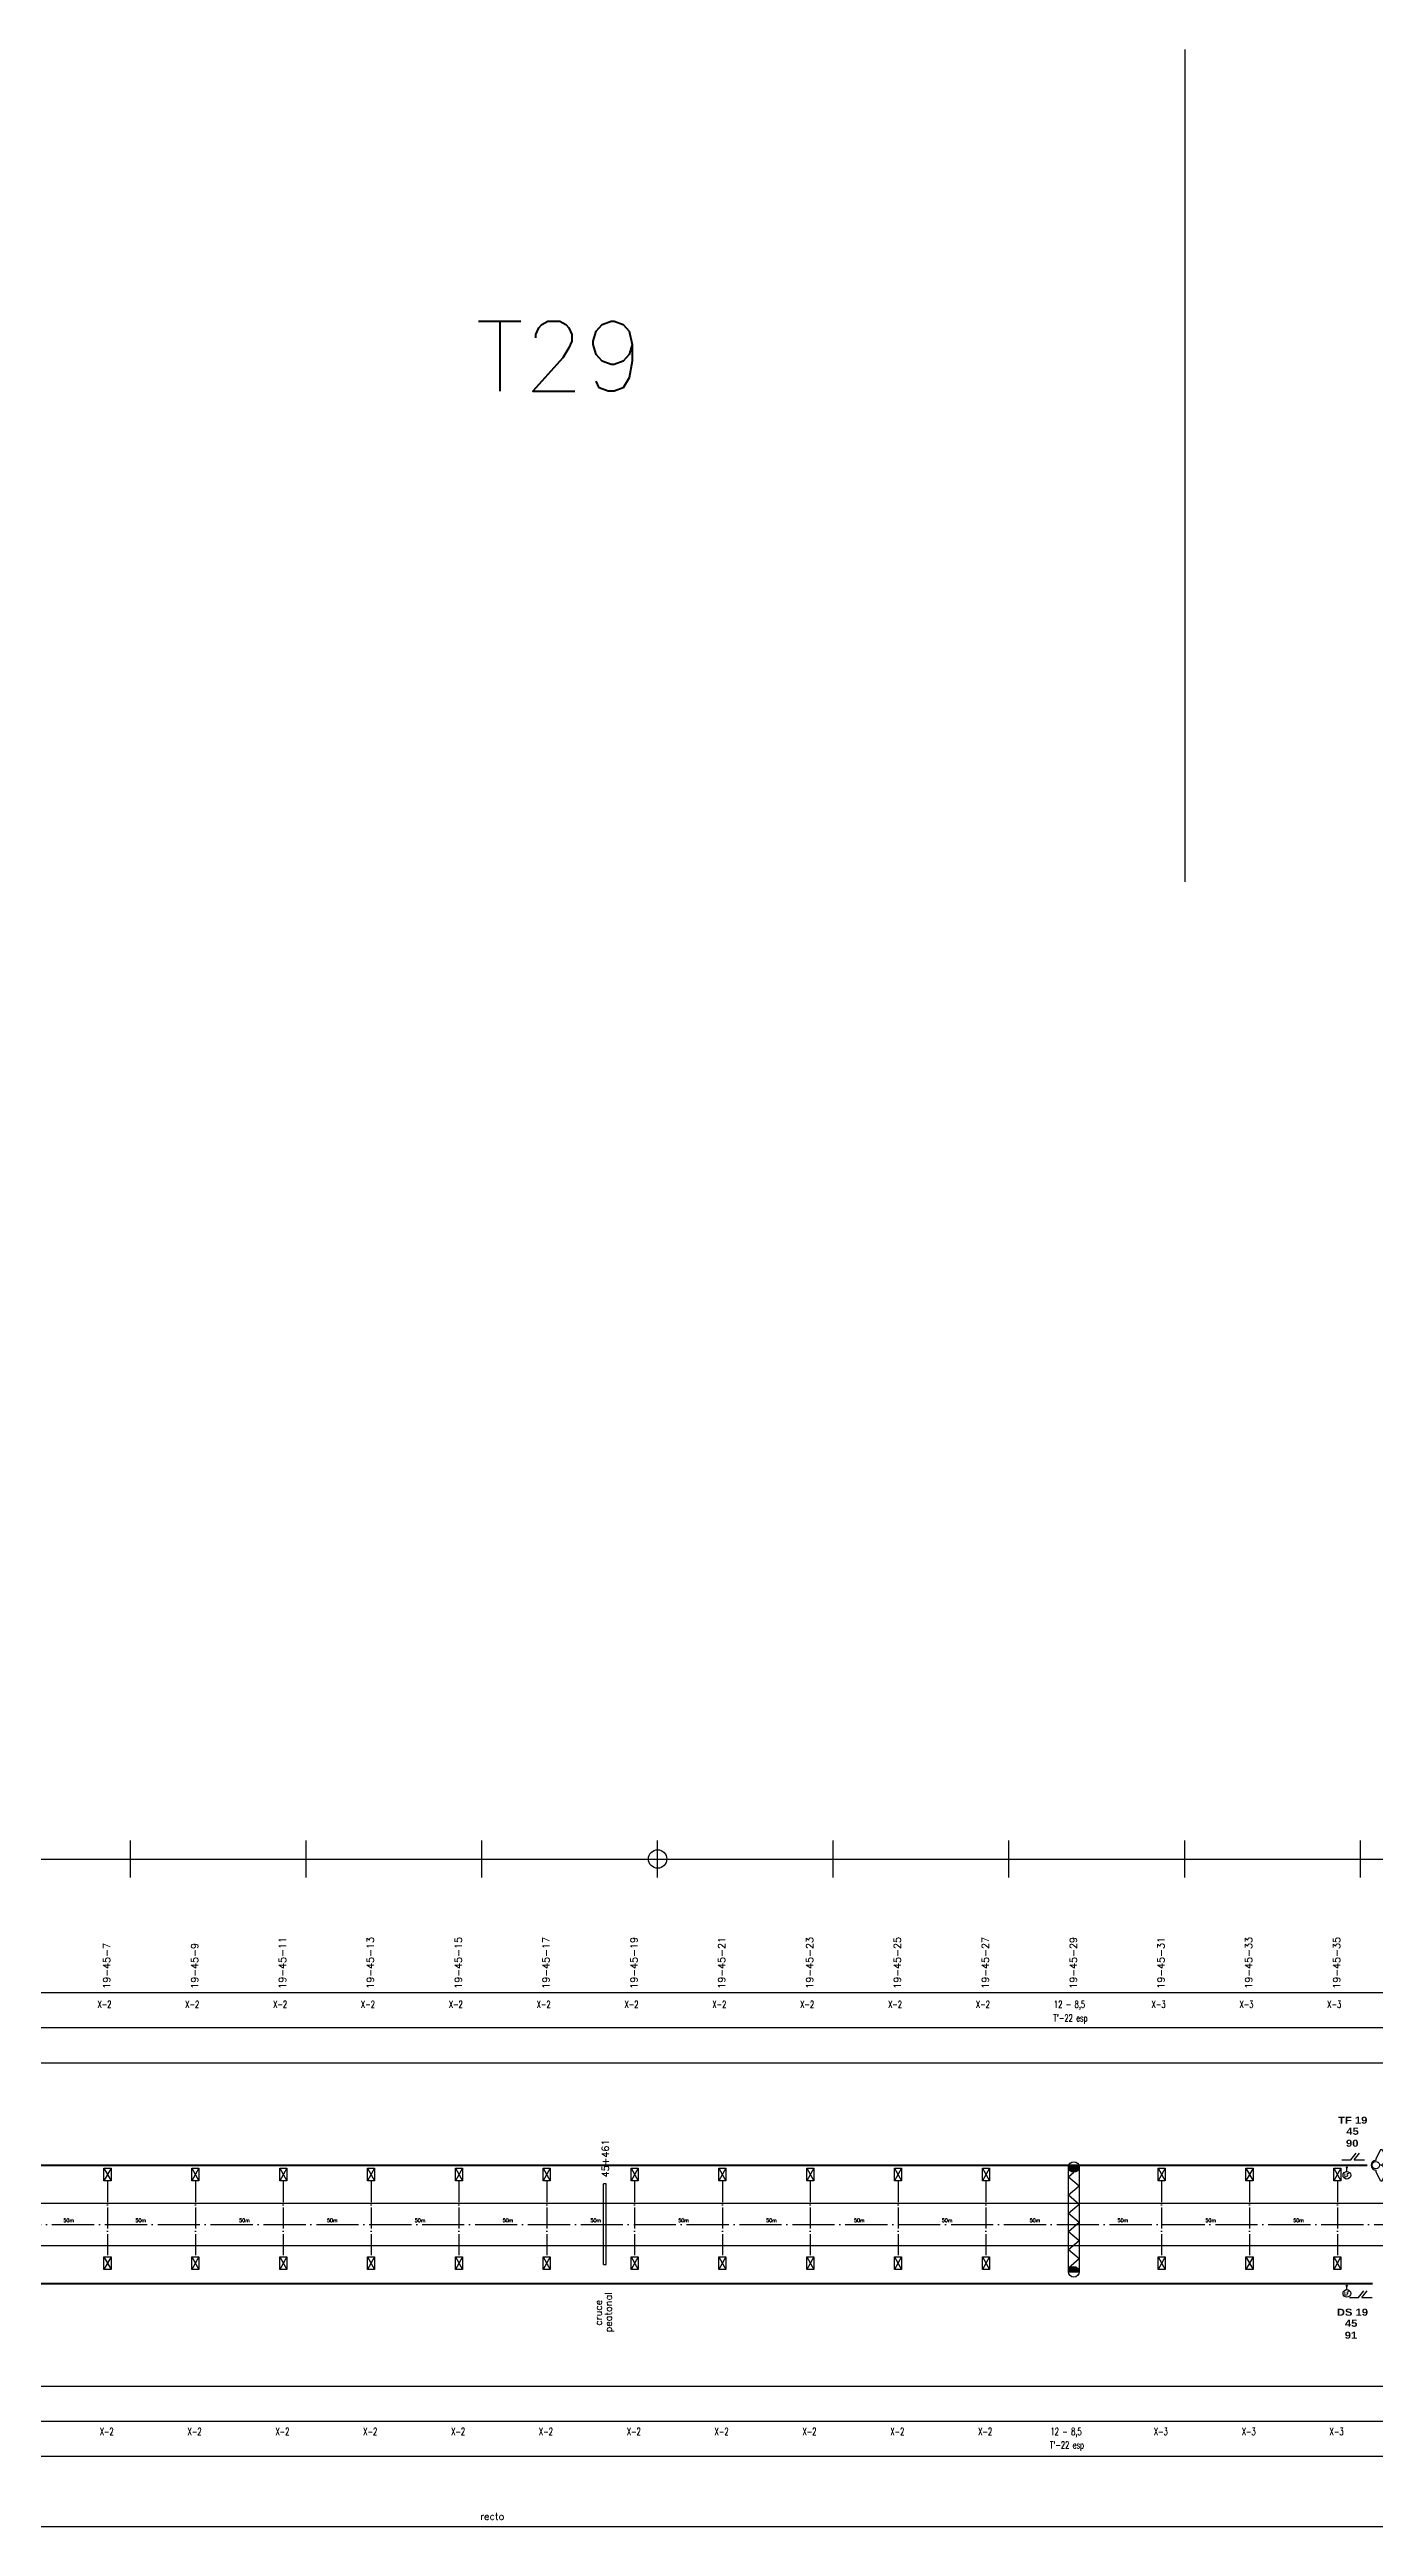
# Model space of a CAD drawing. Header units: millimetres. Extents: x 63 to 27368, y 135 to 1565.
# Drawn here: x 19722 to 20476, y 155 to 1565 of the extents above; entities that cross this region are included whole.
import ezdxf

# ---------------------------------------------------------------- set-up
doc = ezdxf.new("R2010")
doc.units = ezdxf.units.MM
doc.linetypes.add('ACAD_ISO04W100', pattern=[30, 24, -3, 0, -3])
for name, color, linetype in [('CARTELES', 7, 'Continuous'), ('catenaria via ascendente', 7, 'Continuous'), ('catenaria vía descendente', 7, 'Continuous'), ('Descargadores', 30, 'Continuous'), ('Eje de entrevías', 254, 'Continuous'), ('ESQUEMA', 7, 'Continuous'), ('LDF', 5, 'Continuous'), ('LDS', 1, 'Continuous'), ('longitud vano', 7, 'Continuous'), ('Nº de poste', 6, 'Continuous'), ('progresivas', 4, 'Continuous'), ('retención LDF-LDS', 6, 'Continuous'), ('Seccionamiento', 20, 'Continuous'), ('TEXTOS', 3, 'Continuous')]:
    doc.layers.add(name, color=color, linetype=linetype)
doc.styles.add('ROMANS', font='romans.shx', dxfattribs={"width": 0.7})
doc.styles.add('STYLE1', font='romans.shx')
doc.styles.add('TEXTO_SELLO', font='')
doc.styles.get('TEXTO_SELLO').set_extended_font_data('Arial Black', bold=True)

# ---------------------------------------------------------------- blocks, each defined once
blk = doc.blocks.new('Retención LDF')
at = {"color": 5}
blk.add_circle((0, 0), 0.128, dxfattribs=at)
at = {"layer": 'retención LDF-LDS', "color": 5}
for p, q in [((-0.5, 9), (-3, 3.8)), ((-3, 2.8), (-3, 3.8)), ((1, 0), (-1, 0)), ((-0.5, 9), (0.5, 9)), ((0.5, 9), (3, 3.8)), ((3, 2.8), (3, 3.8)), ((-3, -3.8), (-3, -2.8)), ((-0.5, -9), (-3, -3.8)), ((-0.5, -9), (0.5, -9)), ((0.5, -9), (3, -3.8)), ((3, -3.8), (3, -2.8))]:
    blk.add_line(p, q, dxfattribs=at)
for centre in [(-3.1, 0), (3.1, 0)]:
    blk.add_circle(centre, 2.1, dxfattribs=at)
for centre, start, end in [((-3, 0), 90, 270), ((3, 0), 270, 90)]:
    blk.add_arc(centre, 2.79, start, end, dxfattribs=at)
blk = doc.blocks.new('Seccionador')
at = {"layer": 'Seccionamiento'}
for p, q in [((-5.1, 0), (0, 0)), ((0, 0), (3, 3.7)), ((1.9, 0), (4.9, 3.7)), ((1.9, 0), (7.7, 0))]:
    blk.add_line(p, q, dxfattribs=at)
blk = doc.blocks.new('Localizador falla')
at = {"color": 30}
blk.add_line((0, -2.2), (0, 0), dxfattribs=at)
at = {"layer": 'Descargadores', "color": 30}
for centre, radius in [((0, 0), 0.381), ((0, -4.4), 2.18)]:
    blk.add_circle(centre, radius, dxfattribs=at)
at = {"layer": 'ESQUEMA', "color": 7, "style": 'ROMANS', "width": 0.9}
blk.add_text('LF', height=2, dxfattribs=at).set_placement((-1.5, -5.4))

msp = doc.modelspace()

# ---------------------------------------------------------------- hatches: boundary and pattern name
for points in [[(20308.1, 359.7), (20302.1, 359.7, 1)], [(20308.1, 300), (20302.1, 300, -1)]]:
    msp.add_hatch(color=256).paths.add_polyline_path(points)

# ---------------------------------------------------------------- linework, layer by layer
for p, q in [((20368.2, 1565.1), (20368.2, 1091.2)), ((19768.2, 524.4), (19768.2, 545.6)), ((19868.2, 524.4), (19868.2, 545.6)), ((19968.2, 524.4), (19968.2, 545.6)), ((20068.2, 524.4), (20068.2, 545.6)), ((20168.2, 524.4), (20168.2, 545.6)), ((20268.2, 524.4), (20268.2, 545.6)), ((20368.2, 524.4), (20368.2, 545.6)), ((20468.2, 524.4), (20468.2, 545.6)), ((68.2, 535), (27368.2, 535)), ((68.2, 459), (27368.2, 459)), ((68.2, 439), (27368.2, 439)), ((68.2, 419), (27368.2, 419)), ((19753.1, 359), (19757.1, 351.7)), ((19757.1, 359), (19753.1, 351.7)), ((19803.1, 359), (19807.1, 351.7)), ((19807.1, 359), (19803.1, 351.7)), ((19853.1, 359), (19857.1, 351.7)), ((19857.1, 359), (19853.1, 351.7)), ((19903.1, 359), (19907.1, 351.7)), ((19907.1, 359), (19903.1, 351.7)), ((19953.1, 359), (19957.1, 351.7)), ((19957.1, 359), (19953.1, 351.7)), ((20003.1, 359), (20007.1, 351.7)), ((20007.1, 359), (20003.1, 351.7)), ((20053.1, 359), (20057.1, 351.7)), ((20057.1, 359), (20053.1, 351.7)), ((20103.1, 359), (20107.1, 351.7)), ((20107.1, 359), (20103.1, 351.7)), ((20153.1, 359), (20157.1, 351.7)), ((20157.1, 359), (20153.1, 351.7)), ((20203.1, 359), (20207.1, 351.7)), ((20207.1, 359), (20203.1, 351.7)), ((20253.1, 359), (20257.1, 351.7)), ((20257.1, 359), (20253.1, 351.7)), ((20302.1, 359.7), (20308.1, 359.7)), ((20302.1, 300), (20302.1, 359.7)), ((20302.1, 354.1), (20305.1, 356.7)), ((20302.1, 354.1), (20308.1, 348.9)), ((20308.1, 359.7), (20308.1, 300)), ((20308.1, 359.3), (20308.1, 359.3)), ((20353.1, 359), (20357.1, 351.7)), ((20357.1, 359), (20353.1, 351.7)), ((20403.1, 359), (20407.1, 351.7)), ((20407.1, 359), (20403.1, 351.7)), ((20453.1, 359), (20457.1, 351.7)), ((20457.1, 359), (20453.1, 351.7)), ((20037.4, 304.1), (20037.4, 350)), ((20038.9, 350), (20037.4, 350)), ((20038.9, 304.1), (20038.9, 350)), ((20302.1, 343.8), (20308.1, 348.9)), ((20302.1, 343.8), (20308.1, 338.6)), ((20302.1, 333.4), (20308.1, 338.6)), ((20302.1, 333.4), (20308.1, 328.2)), ((20302.1, 323), (20308.1, 328.2)), ((20302.1, 323), (20308.1, 317.8)), ((20302.1, 312.7), (20308.1, 317.8)), ((20302.1, 312.7), (20308.1, 307.5)), ((19753.1, 308.6), (19757.1, 301.3)), ((19757.1, 308.6), (19753.1, 301.3)), ((19803.1, 308.6), (19807.1, 301.3)), ((19807.1, 308.6), (19803.1, 301.3)), ((19853.1, 308.6), (19857.1, 301.3)), ((19857.1, 308.6), (19853.1, 301.3)), ((19903.1, 308.6), (19907.1, 301.3)), ((19907.1, 308.6), (19903.1, 301.3)), ((19953.1, 308.6), (19957.1, 301.3)), ((19957.1, 308.6), (19953.1, 301.3)), ((20003.1, 308.6), (20007.1, 301.3)), ((20007.1, 308.6), (20003.1, 301.3)), ((20037.4, 304.1), (20038.9, 304.1)), ((20053.1, 308.6), (20057.1, 301.3)), ((20057.1, 308.6), (20053.1, 301.3)), ((20103.1, 308.6), (20107.1, 301.3)), ((20107.1, 308.6), (20103.1, 301.3)), ((20153.1, 308.6), (20157.1, 301.3)), ((20157.1, 308.6), (20153.1, 301.3)), ((20203.1, 308.6), (20207.1, 301.3)), ((20207.1, 308.6), (20203.1, 301.3)), ((20253.1, 308.6), (20257.1, 301.3)), ((20257.1, 308.6), (20253.1, 301.3)), ((20302.1, 302.3), (20308.1, 307.5)), ((20302.1, 302.3), (20302.7, 301.8)), ((20302.1, 300), (20308.1, 300)), ((20353.1, 308.6), (20357.1, 301.3)), ((20357.1, 308.6), (20353.1, 301.3)), ((20403.1, 308.6), (20407.1, 301.3)), ((20407.1, 308.6), (20403.1, 301.3)), ((20453.1, 308.6), (20457.1, 301.3)), ((20457.1, 308.6), (20453.1, 301.3)), ((68.2, 235), (27368.2, 235)), ((68.2, 215), (27368.2, 215)), ((68.2, 195), (27368.2, 195)), ((12948.8, 155), (20944.3, 155))]:
    msp.add_line(p, q)
at = {"linetype": 'ACAD_ISO04W100', "ltscale": 0.5}
for p, q in [((19755.1, 351.7), (19755.1, 308.6)), ((19805.1, 351.7), (19805.1, 308.6)), ((19855.1, 351.7), (19855.1, 308.6)), ((19905.1, 351.7), (19905.1, 308.6)), ((19955.1, 351.7), (19955.1, 308.6)), ((20005.1, 351.7), (20005.1, 308.6)), ((20055.1, 351.7), (20055.1, 308.6)), ((20105.1, 351.7), (20105.1, 308.6)), ((20155.1, 351.7), (20155.1, 308.6)), ((20205.1, 351.7), (20205.1, 308.6)), ((20255.1, 351.7), (20255.1, 308.6)), ((20355.1, 351.7), (20355.1, 308.6)), ((20405.1, 351.7), (20405.1, 308.6)), ((20455.1, 351.7), (20455.1, 308.6))]:
    msp.add_line(p, q, dxfattribs=at)
for points in [[(19753.1, 359), (19757.1, 359), (19757.1, 351.7), (19753.1, 351.7)], [(19803.1, 359), (19807.1, 359), (19807.1, 351.7), (19803.1, 351.7)], [(19853.1, 359), (19857.1, 359), (19857.1, 351.7), (19853.1, 351.7)], [(19903.1, 359), (19907.1, 359), (19907.1, 351.7), (19903.1, 351.7)], [(19953.1, 359), (19957.1, 359), (19957.1, 351.7), (19953.1, 351.7)], [(20003.1, 359), (20007.1, 359), (20007.1, 351.7), (20003.1, 351.7)], [(20053.1, 359), (20057.1, 359), (20057.1, 351.7), (20053.1, 351.7)], [(20103.1, 359), (20107.1, 359), (20107.1, 351.7), (20103.1, 351.7)], [(20153.1, 359), (20157.1, 359), (20157.1, 351.7), (20153.1, 351.7)], [(20203.1, 359), (20207.1, 359), (20207.1, 351.7), (20203.1, 351.7)], [(20253.1, 359), (20257.1, 359), (20257.1, 351.7), (20253.1, 351.7)], [(20353.1, 359), (20357.1, 359), (20357.1, 351.7), (20353.1, 351.7)], [(20403.1, 359), (20407.1, 359), (20407.1, 351.7), (20403.1, 351.7)], [(20453.1, 359), (20457.1, 359), (20457.1, 351.7), (20453.1, 351.7)], [(19753.1, 308.6), (19757.1, 308.6), (19757.1, 301.3), (19753.1, 301.3)], [(19803.1, 308.6), (19807.1, 308.6), (19807.1, 301.3), (19803.1, 301.3)], [(19853.1, 308.6), (19857.1, 308.6), (19857.1, 301.3), (19853.1, 301.3)], [(19903.1, 308.6), (19907.1, 308.6), (19907.1, 301.3), (19903.1, 301.3)], [(19953.1, 308.6), (19957.1, 308.6), (19957.1, 301.3), (19953.1, 301.3)], [(20003.1, 308.6), (20007.1, 308.6), (20007.1, 301.3), (20003.1, 301.3)], [(20053.1, 308.6), (20057.1, 308.6), (20057.1, 301.3), (20053.1, 301.3)], [(20103.1, 308.6), (20107.1, 308.6), (20107.1, 301.3), (20103.1, 301.3)], [(20153.1, 308.6), (20157.1, 308.6), (20157.1, 301.3), (20153.1, 301.3)], [(20203.1, 308.6), (20207.1, 308.6), (20207.1, 301.3), (20203.1, 301.3)], [(20253.1, 308.6), (20257.1, 308.6), (20257.1, 301.3), (20253.1, 301.3)], [(20353.1, 308.6), (20357.1, 308.6), (20357.1, 301.3), (20353.1, 301.3)], [(20403.1, 308.6), (20407.1, 308.6), (20407.1, 301.3), (20403.1, 301.3)], [(20453.1, 308.6), (20457.1, 308.6), (20457.1, 301.3), (20453.1, 301.3)]]:
    msp.add_lwpolyline(points, close=True)
for centre, radius in [((20068.2, 535), 5.24), ((20305.1, 359.7), 3), ((20305.1, 300), 3)]:
    msp.add_circle(centre, radius)
at = {"layer": 'catenaria via ascendente'}
for p, q in [((68.2, 339), (27368.2, 339)), ((68.2, 315), (26873.7, 315))]:
    msp.add_line(p, q, dxfattribs=at)
at = {"layer": 'catenaria vía descendente'}
msp.add_line((17302.1, 315), (27368.2, 315), dxfattribs=at)
at = {"layer": 'Eje de entrevías', "linetype": 'ACAD_ISO04W100'}
msp.add_line((68.2, 327), (27368.2, 327), dxfattribs=at)
at = {"layer": 'LDF', "lineweight": 50}
msp.add_line((18988.1, 360.7), (20472.1, 360.7), dxfattribs=at)
at = {"layer": 'LDS', "lineweight": 50}
msp.add_line((18985.1, 293.4), (20475.1, 293.4), dxfattribs=at)

# ---------------------------------------------------------------- block references
msp.add_blockref('Retención LDF', (20480.1, 360.7))
at = {"layer": 'Descargadores', "color": 30}
for p in [(20460.5, 359.4), (20460.5, 292.1)]:
    msp.add_blockref('Localizador falla', p, dxfattribs=at)
at = {"layer": 'Seccionamiento'}
for p in [(20462.8, 363.8), (20467.2, 285.4)]:
    msp.add_blockref('Seccionador', p, dxfattribs=at)

# ---------------------------------------------------------------- texts
at = {"color": 3, "linetype": 'Continuous', "style": 'STYLE1'}
msp.add_text('T29', height=40, dxfattribs=at).set_placement((19964.6, 1370.5))
at = {"layer": 'CARTELES', "linetype": 'Continuous', "style": 'TEXTO_SELLO'}
for s, p in [('TF 19', (20455.5, 384.3)), ('45', (20460.2, 378)), ('90', (20460, 371.2)), ('DS 19', (20454.8, 275)), ('45', (20459.4, 268.7)), ('91', (20459.3, 261.9))]:
    msp.add_text(s, height=4, dxfattribs=at).set_placement(p)
at = {"layer": 'longitud vano', "linetype": 'Continuous', "style": 'STYLE1'}
for p in [(19730, 328.3), (19771, 328.3), (19830, 328.3), (19880, 328.3), (19930, 328.3), (19980, 328.3), (20030, 328.3), (20080, 328.3), (20130, 328.3), (20180, 328.3), (20230, 328.3), (20280, 328.3), (20330, 328.3), (20380, 328.3), (20430, 328.3)]:
    msp.add_text('50m', height=2, dxfattribs=at).set_placement(p)
at = {"layer": 'Nº de poste', "linetype": 'Continuous', "style": 'STYLE1'}
for s, p in [('19-45-7', (19756.7, 461.1)), ('19-45-9', (19806.7, 461.1)), ('19-45-11', (19856.7, 461.1)), ('19-45-13', (19906.7, 461.1)), ('19-45-15', (19956.7, 461.1)), ('19-45-17', (20006.7, 461.1)), ('19-45-19', (20056.7, 461.1)), ('19-45-21', (20106.7, 461.1)), ('19-45-23', (20156.7, 461.1)), ('19-45-25', (20206.7, 461.1)), ('19-45-27', (20256.7, 461.1)), ('19-45-29', (20306.9, 461.1)), ('19-45-31', (20356.7, 461.1)), ('19-45-33', (20406.7, 461.1)), ('19-45-35', (20456.7, 461.1))]:
    msp.add_text(s, height=4, rotation=90, dxfattribs=at).set_placement(p)
at = {"layer": 'progresivas', "linetype": 'Continuous', "style": 'STYLE1'}
msp.add_text('45+461', height=4, rotation=90, dxfattribs=at).set_placement((20040.4, 353.7))
at = {"layer": 'TEXTOS', "linetype": 'Continuous', "style": 'STYLE1', "width": 0.7}
for s, p in [('X-2', (19749.4, 450.3)), ('X-2', (19799.4, 450.3)), ('X-2', (19849.4, 450.3)), ('X-2', (19899.4, 450.3)), ('X-2', (19949.4, 450.3)), ('X-2', (19999.4, 450.3)), ('X-2', (20049.4, 450.3)), ('X-2', (20099.4, 450.3)), ('X-2', (20149.4, 450.3)), ('X-2', (20199.4, 450.3)), ('X-2', (20249.4, 450.3)), ('12 - 8,5', (20293.8, 450.3)), ('X-3', (20349.4, 450.3)), ('X-3', (20399.4, 450.3)), ('X-3', (20449.4, 450.3)), ("T'-22 esp", (20293.5, 442.5)), ('X-2', (19750.7, 207.1)), ('X-2', (19800.7, 207.1)), ('X-2', (19850.7, 207.1)), ('X-2', (19900.7, 207.1)), ('X-2', (19950.7, 207.1)), ('X-2', (20000.7, 207.1)), ('X-2', (20050.7, 207.1)), ('X-2', (20100.7, 207.1)), ('X-2', (20150.7, 207.1)), ('X-2', (20200.7, 207.1)), ('X-2', (20250.7, 207.1)), ("T'-22 esp", (20291.5, 199.4)), ('12 - 8,5', (20291.8, 207.1)), ('X-3', (20350.7, 207.1)), ('X-3', (20400.7, 207.1)), ('X-3', (20450.7, 207.1))]:
    msp.add_text(s, height=4, dxfattribs=at).set_placement(p)
at = {"layer": 'TEXTOS', "linetype": 'Continuous', "style": 'STYLE1'}
for s, p in [('cruce', (20036.5, 269.3)), ('peatonal', (20042.2, 265.5))]:
    msp.add_text(s, height=4, rotation=90, dxfattribs=at).set_placement(p)
msp.add_text('recto', height=4, dxfattribs=at).set_placement((19967.2, 158.8))

doc.saveas('drawing.dxf')
